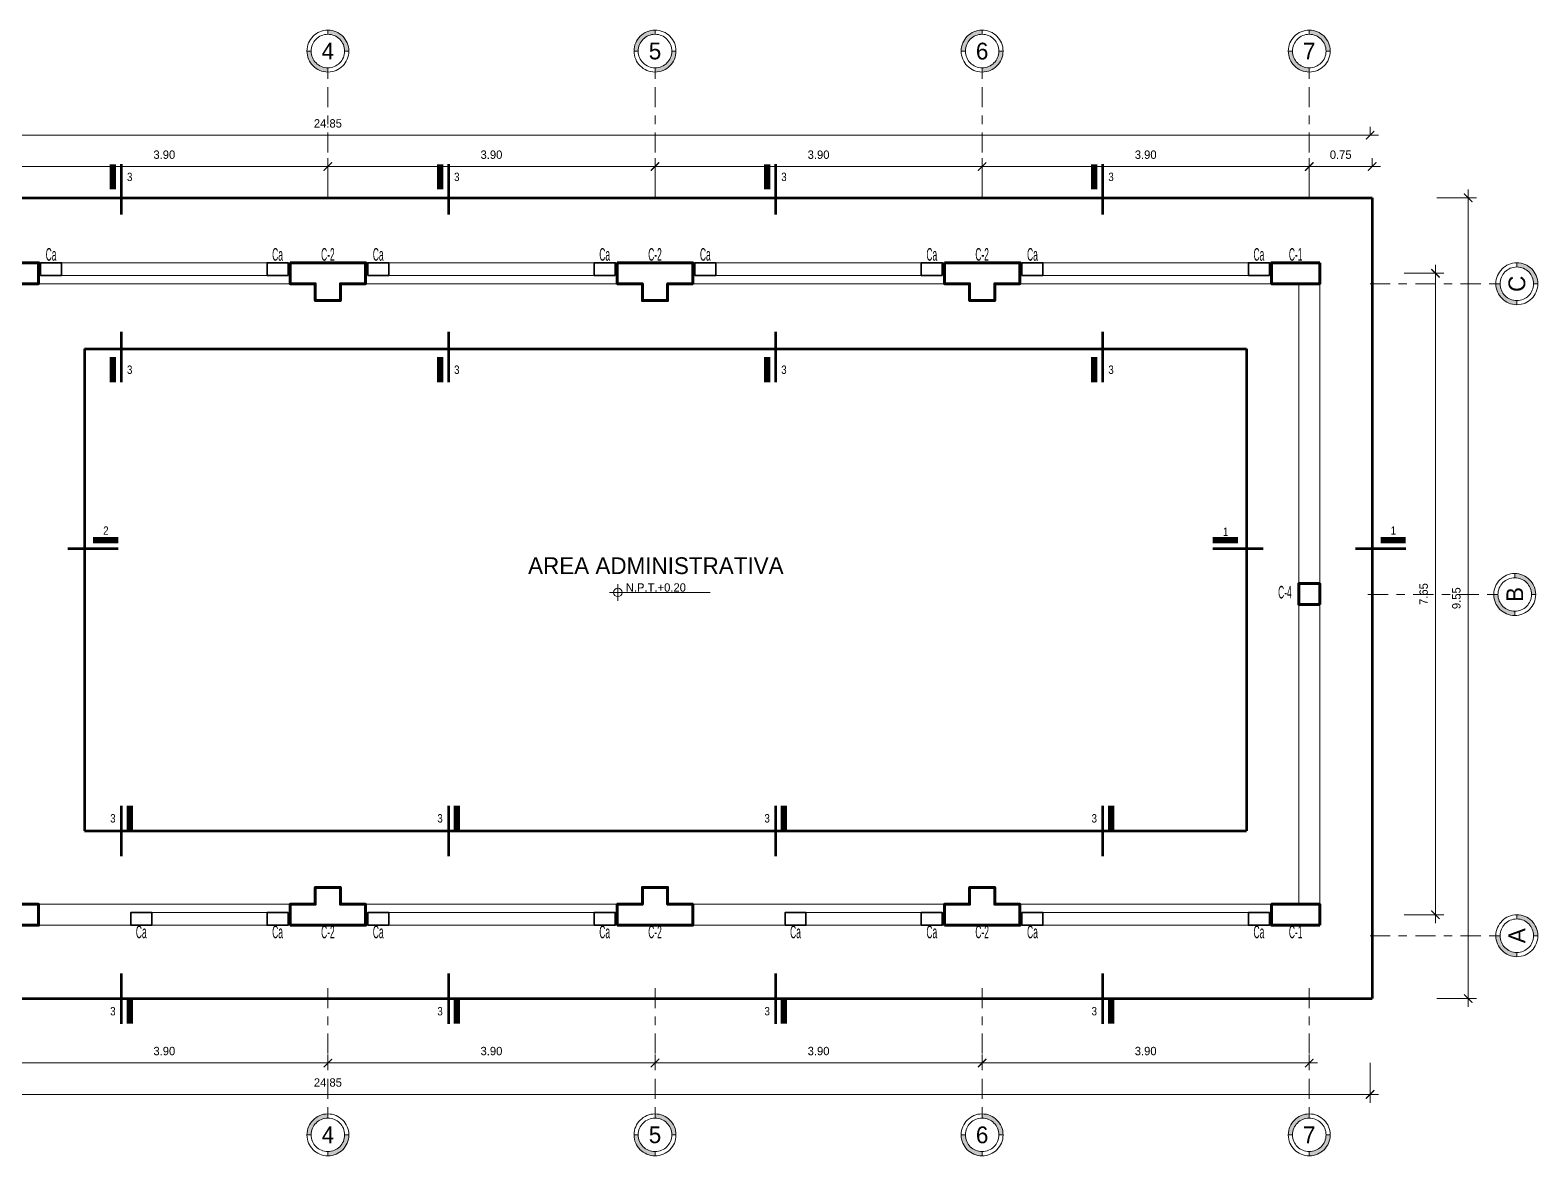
# Model space of a CAD drawing. Header units: millimetres. Extents: x 84 to 2740, y 103 to 1679.
# Drawn here: x 141.9 to 159.88, y 128.36 to 141.79 of the extents above; entities that cross this region are included whole.
import ezdxf
from ezdxf.enums import TextEntityAlignment as Align

# ---------------------------------------------------------------- set-up
doc = ezdxf.new("R2010")
doc.units = ezdxf.units.MM
doc.linetypes.add('ACAD_ISO04W100', pattern=[30, 24, -3, 0, -3])
for name, color, linetype, lineweight in [('A-COTAS EXTERIORES', 30, 'Continuous', 5), ('A-EJES', 144, 'ACAD_ISO04W100', 5), ('A-TEXTO', 24, 'Continuous', 5), ('E-COLUM DE AMARRE', 12, 'Continuous', 30), ('E-COLUMNAS', 130, 'Continuous', 60), ('E-CORTE DE CIMENTACION', 6, 'Continuous', 50), ('E-EXCAVACION', 50, 'Continuous', 50), ('E-SOBREC.REFORZADO', 174, 'Continuous', 15), ('E-SOBREC.SIMPLE', 210, 'Continuous', 15)]:
    doc.layers.add(name, color=color, linetype=linetype, lineweight=lineweight)
doc.styles.add('ROYER', font='')
doc.styles.add('TEDI_DICIEMBRE_2020', font='ARIALN.TTF')
doc.styles.get('ROYER').set_extended_font_data('Bahnschrift Light')
doc.dimstyles.new('ROYER_50_PLANTA', dxfattribs={"dimtxt": 0.1, "dimasz": 0.1, "dimexe": 0.1, "dimexo": 0, "dimgap": 0.09, "dimtad": 1, "dimzin": 0, "dimdsep": 46, "dimtxsty": 'ROYER', "dimblk": 'ARCHTICK', "dimcen": 0.09, "dimdle": 0.1, "dimclrd": 256, "dimclre": 256, "dimadec": 0, "dimazin": 0, "dimtfac": 1, "dimtix": 1, "dimtofl": 0, "dimtmove": 0, "dimatfit": 3, "dimfxl": 0.375, "dimfxlon": 1, "dimtolj": 1, "dimtzin": 0, "dimlwd": -1, "dimlwe": -1, "dimarcsym": 0})

# ---------------------------------------------------------------- blocks, each defined once
blk = doc.blocks.new('COLUMNAS ESTRUCTURALES')
at = {"layer": 'E-COLUMNAS'}
for points in [[(7.475, 0), (8.375, 0), (8.375, -0.25), (8.075, -0.25), (8.075, -0.45), (7.775, -0.45), (7.775, -0.25), (7.475, -0.25)], [(11.375, 0), (12.275, 0), (12.275, -0.25), (11.975, -0.25), (11.975, -0.45), (11.675, -0.45), (11.675, -0.25), (11.375, -0.25)], [(19.175, 0), (20.075, 0), (20.075, -0.25), (19.775, -0.25), (19.775, -0.45), (19.475, -0.45), (19.475, -0.25), (19.175, -0.25)], [(23.65, 0), (23.075, 0), (23.075, -0.25), (23.65, -0.25)], [(15.275, 0), (16.175, 0), (16.175, -0.25), (15.875, -0.25), (15.875, -0.45), (15.575, -0.45), (15.575, -0.25), (15.275, -0.25)], [(7.475, -7.9), (8.375, -7.9), (8.375, -7.65), (8.075, -7.65), (8.075, -7.45), (7.775, -7.45), (7.775, -7.65), (7.475, -7.65)], [(11.375, -7.9), (12.275, -7.9), (12.275, -7.65), (11.975, -7.65), (11.975, -7.45), (11.675, -7.45), (11.675, -7.65), (11.375, -7.65)], [(15.275, -7.9), (16.175, -7.9), (16.175, -7.65), (15.875, -7.65), (15.875, -7.45), (15.575, -7.45), (15.575, -7.65), (15.275, -7.65)], [(19.175, -7.9), (20.075, -7.9), (20.075, -7.65), (19.775, -7.65), (19.775, -7.45), (19.475, -7.45), (19.475, -7.65), (19.175, -7.65)], [(23.65, -7.9), (23.075, -7.9), (23.075, -7.65), (23.65, -7.65)]]:
    blk.add_lwpolyline(points, close=True, dxfattribs=at)
blk = doc.blocks.new('NIVEL EN PLANTA')
at = {"layer": 'A-TEXTO'}
h = blk.add_hatch(dxfattribs=at)
h.set_pattern_fill('ANGLE', color=256)
h.set_pattern_definition([(0, (-2586.02, -1659.2586), (0, 6.985), [5.08, -1.905]), (90, (-2586.02, -1659.2586), (-6.985, 4e-16), [5.08, -1.905])])
h.paths.add_polyline_path([(0, 0), (0, 0.05, 0.414214), (-0.05, 0)])
h.paths.add_polyline_path([(0.05, 0), (0, 0), (0, -0.05, 0.414214)])
for p, q in [((1.1, 0), (-0.1, 0)), ((0, 0.1), (0, -0.1))]:
    blk.add_line(p, q, dxfattribs=at)
blk.add_circle((0, 0), 0.05, dxfattribs=at)
blk = doc.blocks.new('NOMBRE DE AMBIENTES')
at = {"layer": 'A-TEXTO'}
blk.add_blockref('NIVEL EN PLANTA', (0, 0), dxfattribs=at)
at = {"layer": 'A-TEXTO', "style": 'ROYER'}
for tag, height, p in [('AMBIENTE', 0.2, (0.454, 0.319)), ('N.P.T', 0.1, (0.454, 0.059)), ('PISO1', 0.1, (0.454, -0.146)), ('PISO2', 0.1, (0.454, -0.301))]:
    blk.add_attdef(tag, text='', height=height, dxfattribs=at).set_placement(p, align=Align.MIDDLE)
blk = doc.blocks.new('*U141')
at = {"layer": 'A-EJES'}
h = blk.add_hatch(color=256, dxfattribs=at)
h.dxf.hatch_style = 1
h.paths.add_polyline_path([(0.2, 1.75), (0.25, 1.75, 0.414214), (0, 2), (0, 1.95, -0.414214)], flags=17)
h.paths.add_polyline_path([(0, 1.5), (0, 1.55, -0.414214), (-0.2, 1.75), (-0.25, 1.75, 0.414214)])
h = blk.add_hatch(color=256, dxfattribs=at)
h.dxf.hatch_style = 1
h.paths.add_polyline_path([(0, -11.375), (0, -11.425, 0.414214), (0.25, -11.175), (0.2, -11.175, -0.414214)], flags=17)
h.paths.add_polyline_path([(-0.25, -11.175), (-0.2, -11.175, -0.414214), (0, -10.975), (0, -10.925, 0.414214)])
for p, q in [((0, 1.95), (0, 2)), ((-0.25, 1.75), (-0.2, 1.75)), ((0.2, 1.75), (0.25, 1.75)), ((0, 1.5), (0, 1.55)), ((0, -10.925), (0, -10.975)), ((-0.25, -11.175), (-0.2, -11.175)), ((0.2, -11.175), (0.25, -11.175)), ((0, -11.375), (0, -11.425))]:
    blk.add_line(p, q, dxfattribs=at)
at = {"layer": 'A-EJES', "ltscale": 0.01}
for p, q in [((0, 0), (0, 1.5)), ((0, -9.425), (0, -10.925))]:
    blk.add_line(p, q, dxfattribs=at)
at = {"layer": 'A-EJES'}
for centre, radius in [((0, 1.75), 0.25), ((0, 1.75), 0.2), ((0, -11.175), 0.25), ((0, -11.175), 0.2)]:
    blk.add_circle(centre, radius, dxfattribs=at)
at = {"layer": 'A-EJES', "style": 'ROYER'}
for tag, p in [('EJE1', (0, 1.75)), ('EJE2', (0, -11.175))]:
    blk.add_attdef(tag, text='', height=0.2, dxfattribs=at).set_placement(p, align=Align.MIDDLE)
blk = doc.blocks.new('*U26')
at = {"layer": 'A-EJES'}
h = blk.add_hatch(color=256, dxfattribs=at)
h.dxf.hatch_style = 1
h.paths.add_polyline_path([(0, -26.8), (0, -26.85, 0.414214), (0.25, -26.6), (0.2, -26.6, -0.414214)], flags=17)
h.paths.add_polyline_path([(-0.25, -26.6), (-0.2, -26.6, -0.414214), (0, -26.4), (0, -26.35, 0.414214)])
at = {"layer": 'A-EJES', "ltscale": 0.01}
blk.add_line((0, -24.85), (0, -26.35), dxfattribs=at)
at = {"layer": 'A-EJES'}
for p, q in [((0, -26.35), (0, -26.4)), ((-0.25, -26.6), (-0.2, -26.6)), ((0.2, -26.6), (0.25, -26.6)), ((0, -26.8), (0, -26.85))]:
    blk.add_line(p, q, dxfattribs=at)
for radius in [0.25, 0.2]:
    blk.add_circle((0, -26.6), radius, dxfattribs=at)
at = {"layer": 'A-EJES', "style": 'ROYER'}
for tag, p in [('EJE1', (0, 1.75)), ('EJE2', (0, -26.6))]:
    blk.add_attdef(tag, text='', height=0.2, dxfattribs=at).set_placement(p, align=Align.MIDDLE)
blk = doc.blocks.new('_ArchTick')
at = {"color": 0, "linetype": 'ByBlock', "const_width": 0.15}
blk.add_lwpolyline([(-0.5, -0.5), (0.5, 0.5)], dxfattribs=at)
blk = doc.blocks.new('*D149')
at = {"layer": 'A-COTAS EXTERIORES', "transparency": 16777216}
for p, q in [((141.551, 139.787), (141.551, 140.262)), ((145.451, 139.787), (145.451, 140.262)), ((141.451, 140.162), (145.551, 140.162))]:
    blk.add_line(p, q, dxfattribs=at)
at = {"layer": 'Defpoints', "color": 0, "transparency": 16777216}
for p in [(145.451, 140.162), (141.551, 139.412), (145.451, 139.412)]:
    blk.add_point(p, dxfattribs=at)
at = {"layer": 'A-COTAS EXTERIORES', "transparency": 16777216, "xscale": 0.1, "yscale": 0.1, "zscale": 0.1, "rotation": 180}
blk.add_blockref('_ArchTick', (141.551, 140.162), dxfattribs=at)
at = {"layer": 'A-COTAS EXTERIORES', "transparency": 16777216, "xscale": 0.1, "yscale": 0.1, "zscale": 0.1}
blk.add_blockref('_ArchTick', (145.451, 140.162), dxfattribs=at)
at = {"layer": 'A-COTAS EXTERIORES', "color": 0, "transparency": 16777216, "insert": (143.501, 140.303), "char_height": 0.1, "attachment_point": 5, "style": 'ROYER'}
blk.add_mtext('\\A1;3.90', dxfattribs=at)
blk = doc.blocks.new('*D150')
at = {"layer": 'A-COTAS EXTERIORES', "transparency": 16777216}
for p, q in [((145.451, 139.787), (145.451, 140.262)), ((149.351, 139.787), (149.351, 140.262)), ((145.351, 140.162), (149.451, 140.162))]:
    blk.add_line(p, q, dxfattribs=at)
at = {"layer": 'Defpoints', "color": 0, "transparency": 16777216}
for p in [(149.351, 140.162), (145.451, 139.412), (149.351, 139.412)]:
    blk.add_point(p, dxfattribs=at)
at = {"layer": 'A-COTAS EXTERIORES', "transparency": 16777216, "xscale": 0.1, "yscale": 0.1, "zscale": 0.1, "rotation": 180}
blk.add_blockref('_ArchTick', (145.451, 140.162), dxfattribs=at)
at = {"layer": 'A-COTAS EXTERIORES', "transparency": 16777216, "xscale": 0.1, "yscale": 0.1, "zscale": 0.1}
blk.add_blockref('_ArchTick', (149.351, 140.162), dxfattribs=at)
at = {"layer": 'A-COTAS EXTERIORES', "color": 0, "transparency": 16777216, "insert": (147.401, 140.303), "char_height": 0.1, "attachment_point": 5, "style": 'ROYER'}
blk.add_mtext('\\A1;3.90', dxfattribs=at)
blk = doc.blocks.new('*D151')
at = {"layer": 'A-COTAS EXTERIORES', "transparency": 16777216}
for p, q in [((149.351, 139.787), (149.351, 140.262)), ((153.251, 139.787), (153.251, 140.262)), ((149.251, 140.162), (153.351, 140.162))]:
    blk.add_line(p, q, dxfattribs=at)
at = {"layer": 'Defpoints', "color": 0, "transparency": 16777216}
for p in [(153.251, 140.162), (149.351, 139.412), (153.251, 139.412)]:
    blk.add_point(p, dxfattribs=at)
at = {"layer": 'A-COTAS EXTERIORES', "transparency": 16777216, "xscale": 0.1, "yscale": 0.1, "zscale": 0.1, "rotation": 180}
blk.add_blockref('_ArchTick', (149.351, 140.162), dxfattribs=at)
at = {"layer": 'A-COTAS EXTERIORES', "transparency": 16777216, "xscale": 0.1, "yscale": 0.1, "zscale": 0.1}
blk.add_blockref('_ArchTick', (153.251, 140.162), dxfattribs=at)
at = {"layer": 'A-COTAS EXTERIORES', "color": 0, "transparency": 16777216, "insert": (151.301, 140.303), "char_height": 0.1, "attachment_point": 5, "style": 'ROYER'}
blk.add_mtext('\\A1;3.90', dxfattribs=at)
blk = doc.blocks.new('*D152')
at = {"layer": 'A-COTAS EXTERIORES', "transparency": 16777216}
for p, q in [((153.251, 139.787), (153.251, 140.262)), ((157.151, 139.787), (157.151, 140.262)), ((153.151, 140.162), (157.251, 140.162))]:
    blk.add_line(p, q, dxfattribs=at)
at = {"layer": 'Defpoints', "color": 0, "transparency": 16777216}
for p in [(157.151, 140.162), (153.251, 139.287), (157.151, 139.287)]:
    blk.add_point(p, dxfattribs=at)
at = {"layer": 'A-COTAS EXTERIORES', "transparency": 16777216, "xscale": 0.1, "yscale": 0.1, "zscale": 0.1, "rotation": 180}
blk.add_blockref('_ArchTick', (153.251, 140.162), dxfattribs=at)
at = {"layer": 'A-COTAS EXTERIORES', "transparency": 16777216, "xscale": 0.1, "yscale": 0.1, "zscale": 0.1}
blk.add_blockref('_ArchTick', (157.151, 140.162), dxfattribs=at)
at = {"layer": 'A-COTAS EXTERIORES', "color": 0, "transparency": 16777216, "insert": (155.201, 140.303), "char_height": 0.1, "attachment_point": 5, "style": 'ROYER'}
blk.add_mtext('\\A1;3.90', dxfattribs=at)
blk = doc.blocks.new('*D143')
at = {"layer": 'A-COTAS EXTERIORES', "transparency": 16777216}
for p, q in [((133.026, 140.535), (133.026, 140.635)), ((157.876, 140.535), (157.876, 140.635)), ((132.926, 140.535), (157.976, 140.535))]:
    blk.add_line(p, q, dxfattribs=at)
at = {"layer": 'Defpoints', "color": 0, "transparency": 16777216}
for p in [(133.026, 140.535), (157.876, 140.535), (157.876, 140.535)]:
    blk.add_point(p, dxfattribs=at)
at = {"layer": 'A-COTAS EXTERIORES', "transparency": 16777216, "xscale": 0.1, "yscale": 0.1, "zscale": 0.1, "rotation": 180}
blk.add_blockref('_ArchTick', (133.026, 140.535), dxfattribs=at)
at = {"layer": 'A-COTAS EXTERIORES', "transparency": 16777216, "xscale": 0.1, "yscale": 0.1, "zscale": 0.1}
blk.add_blockref('_ArchTick', (157.876, 140.535), dxfattribs=at)
at = {"layer": 'A-COTAS EXTERIORES', "color": 0, "transparency": 16777216, "insert": (145.451, 140.676), "char_height": 0.1, "attachment_point": 5, "style": 'ROYER'}
blk.add_mtext('\\A1;24.85', dxfattribs=at)
blk = doc.blocks.new('*D154')
at = {"layer": 'A-COTAS EXTERIORES', "transparency": 16777216}
for p, q in [((157.151, 140.162), (157.151, 140.262)), ((157.901, 140.162), (157.901, 140.262)), ((157.051, 140.162), (158.001, 140.162))]:
    blk.add_line(p, q, dxfattribs=at)
at = {"layer": 'Defpoints', "color": 0, "transparency": 16777216}
for p in [(157.151, 140.162), (157.901, 140.162), (157.901, 140.162)]:
    blk.add_point(p, dxfattribs=at)
at = {"layer": 'A-COTAS EXTERIORES', "transparency": 16777216, "xscale": 0.1, "yscale": 0.1, "zscale": 0.1, "rotation": 180}
blk.add_blockref('_ArchTick', (157.151, 140.162), dxfattribs=at)
at = {"layer": 'A-COTAS EXTERIORES', "transparency": 16777216, "xscale": 0.1, "yscale": 0.1, "zscale": 0.1}
blk.add_blockref('_ArchTick', (157.901, 140.162), dxfattribs=at)
at = {"layer": 'A-COTAS EXTERIORES', "color": 0, "transparency": 16777216, "insert": (157.526, 140.303), "char_height": 0.1, "attachment_point": 5, "style": 'ROYER'}
blk.add_mtext('\\A1;0.75', dxfattribs=at)
blk = doc.blocks.new('*D157')
at = {"layer": 'A-COTAS EXTERIORES', "transparency": 16777216}
for p, q in [((141.451, 129.471), (145.551, 129.471)), ((141.551, 129.471), (141.551, 129.571)), ((145.451, 129.471), (145.451, 129.571))]:
    blk.add_line(p, q, dxfattribs=at)
at = {"layer": 'Defpoints', "color": 0, "transparency": 16777216}
for p in [(141.551, 129.471), (145.451, 129.471), (145.451, 129.471)]:
    blk.add_point(p, dxfattribs=at)
at = {"layer": 'A-COTAS EXTERIORES', "transparency": 16777216, "xscale": 0.1, "yscale": 0.1, "zscale": 0.1, "rotation": 180}
blk.add_blockref('_ArchTick', (141.551, 129.471), dxfattribs=at)
at = {"layer": 'A-COTAS EXTERIORES', "transparency": 16777216, "xscale": 0.1, "yscale": 0.1, "zscale": 0.1}
blk.add_blockref('_ArchTick', (145.451, 129.471), dxfattribs=at)
at = {"layer": 'A-COTAS EXTERIORES', "color": 0, "transparency": 16777216, "insert": (143.501, 129.613), "char_height": 0.1, "attachment_point": 5, "style": 'ROYER'}
blk.add_mtext('\\A1;3.90', dxfattribs=at)
blk = doc.blocks.new('*D158')
at = {"layer": 'A-COTAS EXTERIORES', "transparency": 16777216}
for p, q in [((145.351, 129.471), (149.451, 129.471)), ((145.451, 129.471), (145.451, 129.571)), ((149.351, 129.471), (149.351, 129.571))]:
    blk.add_line(p, q, dxfattribs=at)
at = {"layer": 'Defpoints', "color": 0, "transparency": 16777216}
for p in [(145.451, 129.471), (149.351, 129.471), (149.351, 129.471)]:
    blk.add_point(p, dxfattribs=at)
at = {"layer": 'A-COTAS EXTERIORES', "transparency": 16777216, "xscale": 0.1, "yscale": 0.1, "zscale": 0.1, "rotation": 180}
blk.add_blockref('_ArchTick', (145.451, 129.471), dxfattribs=at)
at = {"layer": 'A-COTAS EXTERIORES', "transparency": 16777216, "xscale": 0.1, "yscale": 0.1, "zscale": 0.1}
blk.add_blockref('_ArchTick', (149.351, 129.471), dxfattribs=at)
at = {"layer": 'A-COTAS EXTERIORES', "color": 0, "transparency": 16777216, "insert": (147.401, 129.613), "char_height": 0.1, "attachment_point": 5, "style": 'ROYER'}
blk.add_mtext('\\A1;3.90', dxfattribs=at)
blk = doc.blocks.new('*D159')
at = {"layer": 'A-COTAS EXTERIORES', "transparency": 16777216}
for p, q in [((149.251, 129.471), (153.351, 129.471)), ((149.351, 129.471), (149.351, 129.571)), ((153.251, 129.471), (153.251, 129.571))]:
    blk.add_line(p, q, dxfattribs=at)
at = {"layer": 'Defpoints', "color": 0, "transparency": 16777216}
for p in [(149.351, 129.471), (153.251, 129.471), (153.251, 129.471)]:
    blk.add_point(p, dxfattribs=at)
at = {"layer": 'A-COTAS EXTERIORES', "transparency": 16777216, "xscale": 0.1, "yscale": 0.1, "zscale": 0.1, "rotation": 180}
blk.add_blockref('_ArchTick', (149.351, 129.471), dxfattribs=at)
at = {"layer": 'A-COTAS EXTERIORES', "transparency": 16777216, "xscale": 0.1, "yscale": 0.1, "zscale": 0.1}
blk.add_blockref('_ArchTick', (153.251, 129.471), dxfattribs=at)
at = {"layer": 'A-COTAS EXTERIORES', "color": 0, "transparency": 16777216, "insert": (151.301, 129.613), "char_height": 0.1, "attachment_point": 5, "style": 'ROYER'}
blk.add_mtext('\\A1;3.90', dxfattribs=at)
blk = doc.blocks.new('*D160')
at = {"layer": 'A-COTAS EXTERIORES', "transparency": 16777216}
for p, q in [((153.151, 129.471), (157.251, 129.471)), ((153.251, 129.471), (153.251, 129.571)), ((157.151, 129.471), (157.151, 129.571))]:
    blk.add_line(p, q, dxfattribs=at)
at = {"layer": 'Defpoints', "color": 0, "transparency": 16777216}
for p in [(153.251, 129.471), (157.151, 129.471), (157.151, 129.471)]:
    blk.add_point(p, dxfattribs=at)
at = {"layer": 'A-COTAS EXTERIORES', "transparency": 16777216, "xscale": 0.1, "yscale": 0.1, "zscale": 0.1, "rotation": 180}
blk.add_blockref('_ArchTick', (153.251, 129.471), dxfattribs=at)
at = {"layer": 'A-COTAS EXTERIORES', "transparency": 16777216, "xscale": 0.1, "yscale": 0.1, "zscale": 0.1}
blk.add_blockref('_ArchTick', (157.151, 129.471), dxfattribs=at)
at = {"layer": 'A-COTAS EXTERIORES', "color": 0, "transparency": 16777216, "insert": (155.201, 129.613), "char_height": 0.1, "attachment_point": 5, "style": 'ROYER'}
blk.add_mtext('\\A1;3.90', dxfattribs=at)
blk = doc.blocks.new('*D161')
at = {"layer": 'A-COTAS EXTERIORES', "transparency": 16777216}
for p, q in [((133.026, 129.471), (133.026, 128.996)), ((157.876, 129.471), (157.876, 128.996)), ((132.926, 129.096), (157.976, 129.096))]:
    blk.add_line(p, q, dxfattribs=at)
at = {"layer": 'Defpoints', "color": 0, "transparency": 16777216}
for p in [(133.026, 130.221), (157.876, 130.221), (157.876, 129.096)]:
    blk.add_point(p, dxfattribs=at)
at = {"layer": 'A-COTAS EXTERIORES', "transparency": 16777216, "xscale": 0.1, "yscale": 0.1, "zscale": 0.1, "rotation": 180}
blk.add_blockref('_ArchTick', (133.026, 129.096), dxfattribs=at)
at = {"layer": 'A-COTAS EXTERIORES', "transparency": 16777216, "xscale": 0.1, "yscale": 0.1, "zscale": 0.1}
blk.add_blockref('_ArchTick', (157.876, 129.096), dxfattribs=at)
at = {"layer": 'A-COTAS EXTERIORES', "color": 0, "transparency": 16777216, "insert": (145.451, 129.238), "char_height": 0.1, "attachment_point": 5, "style": 'ROYER'}
blk.add_mtext('\\A1;24.85', dxfattribs=at)
blk = doc.blocks.new('*D144')
at = {"layer": 'A-COTAS EXTERIORES', "transparency": 16777216}
for p, q in [((159.046, 139.889), (159.046, 130.139)), ((158.671, 139.789), (159.146, 139.789)), ((158.671, 130.239), (159.146, 130.239))]:
    blk.add_line(p, q, dxfattribs=at)
at = {"layer": 'Defpoints', "color": 0, "transparency": 16777216}
for p in [(157.901, 139.789), (157.901, 130.239), (159.046, 130.239)]:
    blk.add_point(p, dxfattribs=at)
at = {"layer": 'A-COTAS EXTERIORES', "transparency": 16777216, "xscale": 0.1, "yscale": 0.1, "zscale": 0.1}
for p, rotation in [((159.046, 139.789), 90), ((159.046, 130.239), 270)]:
    blk.add_blockref('_ArchTick', p, dxfattribs=dict(at, rotation=rotation))
at = {"layer": 'A-COTAS EXTERIORES', "color": 0, "transparency": 16777216, "insert": (158.905, 135.014), "char_height": 0.1, "attachment_point": 5, "rotation": 90, "style": 'ROYER'}
blk.add_mtext('\\A1;9.55', dxfattribs=at)
blk = doc.blocks.new('*D146')
at = {"layer": 'A-COTAS EXTERIORES', "transparency": 16777216}
for p, q in [((158.656, 138.989), (158.656, 131.139)), ((158.281, 138.889), (158.756, 138.889)), ((158.281, 131.239), (158.756, 131.239))]:
    blk.add_line(p, q, dxfattribs=at)
at = {"layer": 'Defpoints', "color": 0, "transparency": 16777216}
for p in [(156.989, 138.889), (156.989, 131.239), (158.656, 131.239)]:
    blk.add_point(p, dxfattribs=at)
at = {"layer": 'A-COTAS EXTERIORES', "transparency": 16777216, "xscale": 0.1, "yscale": 0.1, "zscale": 0.1}
for p, rotation in [((158.656, 138.889), 90), ((158.656, 131.239), 270)]:
    blk.add_blockref('_ArchTick', p, dxfattribs=dict(at, rotation=rotation))
at = {"layer": 'A-COTAS EXTERIORES', "color": 0, "transparency": 16777216, "insert": (158.515, 135.064), "char_height": 0.1, "attachment_point": 5, "rotation": 90, "style": 'ROYER'}
blk.add_mtext('\\A1;7.65', dxfattribs=at)
blk = doc.blocks.new('*U163')
at = {"layer": 'E-CORTE DE CIMENTACION'}
for p, q in [((0, 2.6), (0, 2)), ((0, 0.6), (0, 0))]:
    blk.add_line(p, q, dxfattribs=at)
at = {"layer": 'E-CORTE DE CIMENTACION', "const_width": 0.075}
for points in [[(-0.1, 2.6), (-0.1, 2.3)], [(-0.1, 0), (-0.1, 0.3)]]:
    blk.add_lwpolyline(points, dxfattribs=at)
at = {"layer": 'E-CORTE DE CIMENTACION', "style": 'TEDI_DICIEMBRE_2020'}
for tag, p in [('NOMBRE1', (0.1, 2.45)), ('NOMBRE2', (0.1, 0.15))]:
    blk.add_attdef(tag, text='', height=0.1, dxfattribs=at).set_placement(p, align=Align.MIDDLE)
blk = doc.blocks.new('*U164')
at = {"layer": 'E-CORTE DE CIMENTACION'}
for p, q in [((0, 2.6), (0, 2)), ((0, 0.6), (0, 0))]:
    blk.add_line(p, q, dxfattribs=at)
at = {"layer": 'E-CORTE DE CIMENTACION', "const_width": 0.075}
for points in [[(0.1, 2.6), (0.1, 2.3)], [(0.1, 0), (0.1, 0.3)]]:
    blk.add_lwpolyline(points, dxfattribs=at)
at = {"layer": 'E-CORTE DE CIMENTACION', "style": 'TEDI_DICIEMBRE_2020'}
for tag, p in [('NOMBRE1', (-0.1, 2.45)), ('NOMBRE2', (-0.1, 0.15))]:
    blk.add_attdef(tag, text='', height=0.1, dxfattribs=at).set_placement(p, align=Align.MIDDLE)
blk = doc.blocks.new('*U166')
at = {"layer": 'E-CORTE DE CIMENTACION'}
for p, q in [((-0.6, 0), (0, 0)), ((-2.8, 0), (-2.2, 0))]:
    blk.add_line(p, q, dxfattribs=at)
at = {"layer": 'E-CORTE DE CIMENTACION', "const_width": 0.075}
for points in [[(-2.8, 0.1), (-2.5, 0.1)], [(0, 0.1), (-0.3, 0.1)]]:
    blk.add_lwpolyline(points, dxfattribs=at)
at = {"layer": 'E-CORTE DE CIMENTACION', "style": 'TEDI_DICIEMBRE_2020'}
for tag, p in [('NOMBRE1', (-2.647, 0.2)), ('NOMBRE2', (-0.147, 0.214))]:
    blk.add_attdef(tag, text='', height=0.1, dxfattribs=at).set_placement(p, align=Align.MIDDLE)
blk = doc.blocks.new('*U169')
at = {"layer": 'E-CORTE DE CIMENTACION'}
for p, q in [((-0.6, 0), (0, 0)), ((-2.3, 0), (-1.7, 0))]:
    blk.add_line(p, q, dxfattribs=at)
at = {"layer": 'E-CORTE DE CIMENTACION', "const_width": 0.075}
for points in [[(-2.3, 0.1), (-2, 0.1)], [(0, 0.1), (-0.3, 0.1)]]:
    blk.add_lwpolyline(points, dxfattribs=at)
at = {"layer": 'E-CORTE DE CIMENTACION', "style": 'TEDI_DICIEMBRE_2020'}
for tag, p in [('NOMBRE1', (-2.147, 0.2)), ('NOMBRE2', (-0.147, 0.214))]:
    blk.add_attdef(tag, text='', height=0.1, dxfattribs=at).set_placement(p, align=Align.MIDDLE)
blk = doc.blocks.new('CODIGO DE COLUMNAS')
at = {"layer": 'E-COLUMNAS', "style": 'ROYER', "width": 0.5}
blk.add_attdef('COLUMNAS', text='', height=0.15, dxfattribs=at).set_placement((0, -0.013), align=Align.MIDDLE)

msp = doc.modelspace()

# ---------------------------------------------------------------- linework, layer by layer
at = {"layer": 'E-COLUM DE AMARRE'}
for points in [[(142.026, 138.864), (142.276, 138.864), (142.276, 139.014), (142.026, 139.014)], [(144.976, 138.864), (144.726, 138.864), (144.726, 139.014), (144.976, 139.014)], [(145.926, 138.864), (146.176, 138.864), (146.176, 139.014), (145.926, 139.014)], [(148.876, 138.864), (148.626, 138.864), (148.626, 139.014), (148.876, 139.014)], [(149.826, 138.864), (150.076, 138.864), (150.076, 139.014), (149.826, 139.014)], [(152.776, 138.864), (152.526, 138.864), (152.526, 139.014), (152.776, 139.014)], [(153.726, 138.864), (153.976, 138.864), (153.976, 139.014), (153.726, 139.014)], [(156.676, 138.864), (156.426, 138.864), (156.426, 139.014), (156.676, 139.014)], [(143.101, 131.114), (143.351, 131.114), (143.351, 131.264), (143.101, 131.264)], [(144.976, 131.114), (144.726, 131.114), (144.726, 131.264), (144.976, 131.264)], [(145.926, 131.114), (146.176, 131.114), (146.176, 131.264), (145.926, 131.264)], [(148.876, 131.114), (148.626, 131.114), (148.626, 131.264), (148.876, 131.264)], [(150.901, 131.114), (151.151, 131.114), (151.151, 131.264), (150.901, 131.264)], [(152.776, 131.114), (152.526, 131.114), (152.526, 131.264), (152.776, 131.264)], [(153.726, 131.114), (153.976, 131.114), (153.976, 131.264), (153.726, 131.264)], [(156.676, 131.114), (156.426, 131.114), (156.426, 131.264), (156.676, 131.264)]]:
    msp.add_lwpolyline(points, close=True, dxfattribs=at)
at = {"layer": 'E-COLUMNAS'}
msp.add_lwpolyline([(157.276, 134.939), (157.026, 134.939), (157.026, 135.189), (157.276, 135.189)], close=True, dxfattribs=at)
at = {"layer": 'E-EXCAVACION'}
for p, q in [((133.001, 139.789), (157.901, 139.789)), ((157.901, 139.789), (157.901, 130.239)), ((142.551, 137.989), (142.551, 132.239)), ((142.551, 137.989), (156.401, 137.989)), ((156.401, 137.989), (156.401, 132.239)), ((142.551, 132.239), (156.401, 132.239)), ((133.001, 130.239), (157.901, 130.239))]:
    msp.add_line(p, q, dxfattribs=at)
at = {"layer": 'E-SOBREC.REFORZADO'}
for points in [[(142.001, 138.764), (145.001, 138.764), (145.001, 139.014), (142.001, 139.014)], [(145.901, 138.764), (148.901, 138.764), (148.901, 139.014), (145.901, 139.014)], [(149.801, 138.764), (152.801, 138.764), (152.801, 139.014), (149.801, 139.014)], [(153.701, 138.764), (156.701, 138.764), (156.701, 139.014), (153.701, 139.014)], [(157.026, 135.189), (157.276, 135.189), (157.276, 138.764), (157.026, 138.764)], [(157.026, 134.939), (157.276, 134.939), (157.276, 131.364), (157.026, 131.364)], [(142.001, 131.364), (145.001, 131.364), (145.001, 131.114), (142.001, 131.114)], [(145.901, 131.364), (148.901, 131.364), (148.901, 131.114), (145.901, 131.114)], [(149.801, 131.364), (152.801, 131.364), (152.801, 131.114), (149.801, 131.114)], [(153.701, 131.364), (156.701, 131.364), (156.701, 131.114), (153.701, 131.114)]]:
    msp.add_lwpolyline(points, close=True, dxfattribs=at)
at = {"layer": 'E-SOBREC.SIMPLE'}
for points in [[(142.276, 139.014), (144.726, 139.014), (144.726, 138.864), (142.276, 138.864)], [(146.176, 139.014), (148.626, 139.014), (148.626, 138.864), (146.176, 138.864)], [(150.076, 139.014), (152.526, 139.014), (152.526, 138.864), (150.076, 138.864)], [(153.976, 139.014), (156.426, 139.014), (156.426, 138.864), (153.976, 138.864)], [(143.351, 131.264), (144.726, 131.264), (144.726, 131.114), (143.351, 131.114)], [(146.176, 131.264), (148.626, 131.264), (148.626, 131.114), (146.176, 131.114)], [(151.151, 131.264), (152.526, 131.264), (152.526, 131.114), (151.151, 131.114)], [(153.976, 131.264), (156.426, 131.264), (156.426, 131.114), (153.976, 131.114)]]:
    msp.add_lwpolyline(points, close=True, dxfattribs=at)

# ---------------------------------------------------------------- block references
at = {"layer": 'A-EJES'}
for p, values in [((145.451, 139.789), {'EJE1': '4', 'EJE2': '4'}), ((157.151, 139.789), {'EJE1': '7', 'EJE2': '7'})]:
    msp.add_blockref('*U141', p, dxfattribs=at).add_auto_attribs(values)
ref = msp.add_blockref('*U141', (149.351, 139.789), dxfattribs=dict(at, xscale=-1))
ref.add_attrib('EJE1', '5', dxfattribs={"height": 0.2, "style": 'ROYER'}).set_placement((149.351, 141.539), align=Align.MIDDLE)
ref.add_attrib('EJE2', '5', dxfattribs={"height": 0.2, "style": 'ROYER'}).set_placement((149.351, 128.614), align=Align.MIDDLE)
ref = msp.add_blockref('*U141', (153.251, 139.789), dxfattribs=dict(at, xscale=-1))
ref.add_attrib('EJE1', '6', dxfattribs={"height": 0.2, "style": 'ROYER'}).set_placement((153.251, 141.539), align=Align.MIDDLE)
ref.add_attrib('EJE2', '6', dxfattribs={"height": 0.2, "style": 'ROYER'}).set_placement((153.251, 128.614), align=Align.MIDDLE)
ref = msp.add_blockref('*U26', (133.026, 138.764), dxfattribs=dict(at, rotation=90))
ref.add_attrib('EJE2', 'C', dxfattribs={"height": 0.2, "rotation": 90, "style": 'ROYER'}).set_placement((159.626, 138.764), align=Align.MIDDLE)
ref = msp.add_blockref('*U26', (133.001, 135.058), dxfattribs=dict(at, rotation=90))
ref.add_attrib('EJE2', 'B', dxfattribs={"height": 0.2, "rotation": 90, "style": 'ROYER'}).set_placement((159.601, 135.058), align=Align.MIDDLE)
ref = msp.add_blockref('*U26', (133.026, 130.989), dxfattribs=dict(at, rotation=90))
ref.add_attrib('EJE2', 'A', dxfattribs={"height": 0.2, "rotation": 90, "style": 'ROYER'}).set_placement((159.626, 130.989), align=Align.MIDDLE)
at = {"layer": 'A-TEXTO'}
ref = msp.add_blockref('NOMBRE DE AMBIENTES', (148.908, 135.083), dxfattribs=at)
ref.add_attrib('AMBIENTE', 'AREA ADMINISTRATIVA', dxfattribs={"height": 0.2, "style": 'ROYER'}).set_placement((149.361, 135.402), align=Align.MIDDLE)
ref.add_attrib('N.P.T', 'N.P.T.+0.20', dxfattribs={"height": 0.1, "style": 'ROYER'}).set_placement((149.361, 135.142), align=Align.MIDDLE)
at = {"layer": 'E-COLUMNAS'}
for p, values in [((142.151, 139.127), {'COLUMNAS': 'Ca'}), ((144.851, 139.127), {'COLUMNAS': 'Ca'}), ((145.451, 139.127), {'COLUMNAS': 'C-2'}), ((146.051, 139.127), {'COLUMNAS': 'Ca'}), ((148.751, 139.127), {'COLUMNAS': 'Ca'}), ((149.351, 139.127), {'COLUMNAS': 'C-2'}), ((149.951, 139.127), {'COLUMNAS': 'Ca'}), ((152.651, 139.127), {'COLUMNAS': 'Ca'}), ((153.251, 139.127), {'COLUMNAS': 'C-2'}), ((153.851, 139.127), {'COLUMNAS': 'Ca'}), ((156.551, 139.127), {'COLUMNAS': 'Ca'}), ((156.989, 139.127), {'COLUMNAS': 'C-1'})]:
    msp.add_blockref('CODIGO DE COLUMNAS', p, dxfattribs=at).add_auto_attribs(values)
msp.add_blockref('COLUMNAS ESTRUCTURALES', (133.626, 139.014), dxfattribs=at)
ref = msp.add_blockref('CODIGO DE COLUMNAS', (156.861, 135.073), dxfattribs=dict(at, xscale=-1, rotation=180))
ref.add_attrib('COLUMNAS', 'C-4', dxfattribs={"height": 0.15, "style": 'ROYER', "width": 0.5}).set_placement((156.861, 135.086), align=Align.MIDDLE)
ref = msp.add_blockref('CODIGO DE COLUMNAS', (143.226, 131.021), dxfattribs=dict(at, xscale=-1, rotation=180))
ref.add_attrib('COLUMNAS', 'Ca', dxfattribs={"height": 0.15, "style": 'ROYER', "width": 0.5}).set_placement((143.226, 131.034), align=Align.MIDDLE)
ref = msp.add_blockref('CODIGO DE COLUMNAS', (144.851, 131.021), dxfattribs=dict(at, xscale=-1, rotation=180))
ref.add_attrib('COLUMNAS', 'Ca', dxfattribs={"height": 0.15, "style": 'ROYER', "width": 0.5}).set_placement((144.851, 131.034), align=Align.MIDDLE)
ref = msp.add_blockref('CODIGO DE COLUMNAS', (145.451, 131.021), dxfattribs=dict(at, xscale=-1, rotation=180))
ref.add_attrib('COLUMNAS', 'C-2', dxfattribs={"height": 0.15, "style": 'ROYER', "width": 0.5}).set_placement((145.451, 131.034), align=Align.MIDDLE)
ref = msp.add_blockref('CODIGO DE COLUMNAS', (146.051, 131.021), dxfattribs=dict(at, xscale=-1, rotation=180))
ref.add_attrib('COLUMNAS', 'Ca', dxfattribs={"height": 0.15, "style": 'ROYER', "width": 0.5}).set_placement((146.051, 131.034), align=Align.MIDDLE)
ref = msp.add_blockref('CODIGO DE COLUMNAS', (148.751, 131.021), dxfattribs=dict(at, xscale=-1, rotation=180))
ref.add_attrib('COLUMNAS', 'Ca', dxfattribs={"height": 0.15, "style": 'ROYER', "width": 0.5}).set_placement((148.751, 131.034), align=Align.MIDDLE)
ref = msp.add_blockref('CODIGO DE COLUMNAS', (149.351, 131.021), dxfattribs=dict(at, xscale=-1, rotation=180))
ref.add_attrib('COLUMNAS', 'C-2', dxfattribs={"height": 0.15, "style": 'ROYER', "width": 0.5}).set_placement((149.351, 131.034), align=Align.MIDDLE)
ref = msp.add_blockref('CODIGO DE COLUMNAS', (151.026, 131.021), dxfattribs=dict(at, xscale=-1, rotation=180))
ref.add_attrib('COLUMNAS', 'Ca', dxfattribs={"height": 0.15, "style": 'ROYER', "width": 0.5}).set_placement((151.026, 131.034), align=Align.MIDDLE)
ref = msp.add_blockref('CODIGO DE COLUMNAS', (152.651, 131.021), dxfattribs=dict(at, xscale=-1, rotation=180))
ref.add_attrib('COLUMNAS', 'Ca', dxfattribs={"height": 0.15, "style": 'ROYER', "width": 0.5}).set_placement((152.651, 131.034), align=Align.MIDDLE)
ref = msp.add_blockref('CODIGO DE COLUMNAS', (153.251, 131.021), dxfattribs=dict(at, xscale=-1, rotation=180))
ref.add_attrib('COLUMNAS', 'C-2', dxfattribs={"height": 0.15, "style": 'ROYER', "width": 0.5}).set_placement((153.251, 131.034), align=Align.MIDDLE)
ref = msp.add_blockref('CODIGO DE COLUMNAS', (153.851, 131.021), dxfattribs=dict(at, xscale=-1, rotation=180))
ref.add_attrib('COLUMNAS', 'Ca', dxfattribs={"height": 0.15, "style": 'ROYER', "width": 0.5}).set_placement((153.851, 131.034), align=Align.MIDDLE)
ref = msp.add_blockref('CODIGO DE COLUMNAS', (156.551, 131.021), dxfattribs=dict(at, xscale=-1, rotation=180))
ref.add_attrib('COLUMNAS', 'Ca', dxfattribs={"height": 0.15, "style": 'ROYER', "width": 0.5}).set_placement((156.551, 131.034), align=Align.MIDDLE)
ref = msp.add_blockref('CODIGO DE COLUMNAS', (156.989, 131.021), dxfattribs=dict(at, xscale=-1, rotation=180))
ref.add_attrib('COLUMNAS', 'C-1', dxfattribs={"height": 0.15, "style": 'ROYER', "width": 0.5}).set_placement((156.989, 131.034), align=Align.MIDDLE)
at = {"layer": 'E-CORTE DE CIMENTACION'}
for name, p, values in [('*U163', (142.988, 137.589), {'NOMBRE1': '3', 'NOMBRE2': '3'}), ('*U163', (146.888, 137.589), {'NOMBRE1': '3', 'NOMBRE2': '3'}), ('*U163', (150.788, 137.589), {'NOMBRE1': '3', 'NOMBRE2': '3'}), ('*U163', (154.688, 137.589), {'NOMBRE1': '3', 'NOMBRE2': '3'}), ('*U166', (142.951, 135.607), {'NOMBRE1': '2', 'NOMBRE2': '2'}), ('*U169', (158.301, 135.607), {'NOMBRE1': '1', 'NOMBRE2': '1'}), ('*U164', (142.988, 129.939), {'NOMBRE1': '3', 'NOMBRE2': '3'}), ('*U164', (146.888, 129.939), {'NOMBRE1': '3', 'NOMBRE2': '3'}), ('*U164', (150.788, 129.939), {'NOMBRE1': '3', 'NOMBRE2': '3'}), ('*U164', (154.688, 129.939), {'NOMBRE1': '3', 'NOMBRE2': '3'})]:
    msp.add_blockref(name, p, dxfattribs=at).add_auto_attribs(values)

# ---------------------------------------------------------------- dimensions: what is measured, and where the dimension line sits
at = {"layer": 'A-COTAS EXTERIORES'}
for base, p1, p2, picture, middle in [((157.876, 140.535), (133.026, 140.535), (157.876, 140.535), '*D143', (145.451, 140.676)), ((157.901, 140.162), (157.151, 140.162), (157.901, 140.162), '*D154', (157.526, 140.303)), ((157.876, 129.096), (133.026, 130.221), (157.876, 130.221), '*D161', (145.451, 129.238))]:
    dim = msp.add_linear_dim(base=base, p1=p1, p2=p2, dimstyle='ROYER_50_PLANTA', dxfattribs=at)
    dim.commit()
    dim.dimension.update_dxf_attribs({"geometry": picture, "text_midpoint": middle})
for base, p1, p2, picture, middle in [((145.451, 140.162), (141.551, 139.412), (145.451, 139.412), '*D149', (143.501, 140.303)), ((149.351, 140.162), (145.451, 139.412), (149.351, 139.412), '*D150', (147.401, 140.303)), ((153.251, 140.162), (149.351, 139.412), (153.251, 139.412), '*D151', (151.301, 140.303)), ((157.151, 140.162), (153.251, 139.287), (157.151, 139.287), '*D152', (155.201, 140.303)), ((145.451, 129.471), (141.551, 129.471), (145.451, 129.471), '*D157', (143.501, 129.613)), ((149.351, 129.471), (145.451, 129.471), (149.351, 129.471), '*D158', (147.401, 129.613)), ((153.251, 129.471), (149.351, 129.471), (153.251, 129.471), '*D159', (151.301, 129.613)), ((157.151, 129.471), (153.251, 129.471), (157.151, 129.471), '*D160', (155.201, 129.613))]:
    dim = msp.add_linear_dim(base=base, p1=p1, p2=p2, dimstyle='ROYER_50_PLANTA', override={"dimtmove": 1}, dxfattribs=at)
    dim.commit()
    dim.dimension.update_dxf_attribs({"geometry": picture, "text_midpoint": middle})
for base, p1, p2, picture, middle in [((159.046, 130.239), (157.901, 139.789), (157.901, 130.239), '*D144', (158.905, 135.014)), ((158.656, 131.239), (156.989, 138.889), (156.989, 131.239), '*D146', (158.515, 135.064))]:
    dim = msp.add_linear_dim(base=base, p1=p1, p2=p2, angle=90, dimstyle='ROYER_50_PLANTA', dxfattribs=at)
    dim.commit()
    dim.dimension.update_dxf_attribs({"geometry": picture, "text_midpoint": middle})

doc.saveas('drawing.dxf')
